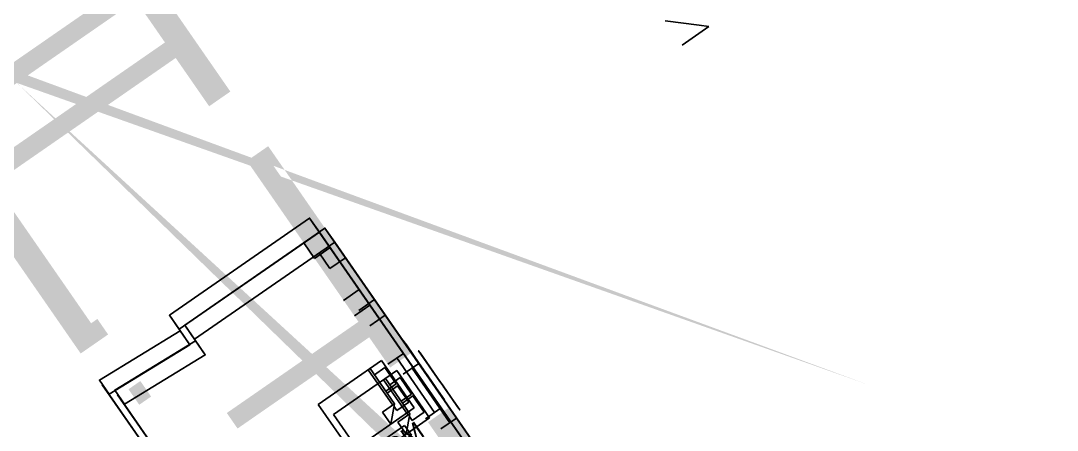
# Model space of a CAD drawing. Header units: millimetres. Extents: x 598487 to 663022, y -3024 to 50667.
# Drawn here: x 598742 to 626089, y 16040 to 26843 of the extents above; entities that cross this region are included whole.
import ezdxf

# ---------------------------------------------------------------- set-up
doc = ezdxf.new("R2010")
doc.units = ezdxf.units.MM
doc.layers.get('0').update_dxf_attribs({"color": 250})
for name, color, linetype in [('Doors', 20, 'Continuous'), ('Furniture', 80, 'Continuous'), ('Text', 7, 'Continuous'), ('walls', 51, 'Continuous'), ('windows', 10, 'Continuous')]:
    doc.layers.add(name, color=color, linetype=linetype)
doc.styles.get("Standard").update_dxf_attribs({"font": 'arial.ttf'})
pattern_1 = [(90, (-204816.1947025657, 197959.316575653), (-304.7999999999986, 304.8000000000014), [304.8, -304.8]), (90, (-204765.3947025656, 197959.316575653), (-304.7999999999986, 304.8000000000014), [304.8, -304.8]), (90, (-204714.5947025658, 197959.316575653), (-304.7999999999986, 304.8000000000014), [304.8, -304.8]), (90, (-204663.7947025658, 197959.316575653), (-304.7999999999986, 304.8000000000014), [304.8, -304.8]), (90, (-204612.9947025657, 197959.316575653), (-304.7999999999986, 304.8000000000014), [304.8, -304.8]), (90, (-204562.1947025657, 197959.316575653), (-304.7999999999986, 304.8000000000014), [304.8, -304.8]), (90, (-204511.3947025656, 197959.316575653), (-304.7999999999986, 304.8000000000014), [304.8, -304.8]), (359.9999999999997, (-204816.1947025657, 198264.116575653), (304.7999999999986, -304.8000000000014), [304.8, -304.8]), (359.9999999999997, (-204816.1947025657, 198314.916575653), (304.7999999999986, -304.8000000000014), [304.8, -304.8]), (359.9999999999997, (-204816.1947025657, 198365.716575653), (304.7999999999986, -304.8000000000014), [304.8, -304.8]), (359.9999999999997, (-204816.1947025657, 198416.516575653), (304.7999999999986, -304.8000000000014), [304.8, -304.8]), (359.9999999999997, (-204816.1947025657, 198467.316575653), (304.7999999999986, -304.8000000000014), [304.8, -304.8]), (359.9999999999997, (-204816.1947025657, 198518.116575653), (304.7999999999986, -304.8000000000014), [304.8, -304.8]), (359.9999999999997, (-204816.1947025657, 198568.916575653), (304.7999999999986, -304.8000000000014), [304.8, -304.8])]

# ---------------------------------------------------------------- blocks, each defined once
blk = doc.blocks.new('Bed - Queen')
at = {"linetype": 'Continuous'}
for p, q in [((0, -80.00003000000002), (0, 0)), ((0, 0), (59.99999, 0)), ((59.99999, 0), (59.99999, -80.00003000000002)), ((7.99999, -1.200000000000017), (28.79998, -1.200000000000017)), ((7.99999, -14.40000000000001), (7.99999, -1.200000000000017)), ((28.79998, -1.200000000000017), (28.79998, -14.40000000000001)), ((31.19999, -1.200000000000017), (51.99999000000001, -1.200000000000017)), ((31.19999, -14.40000000000001), (31.19999, -1.200000000000017)), ((51.99999000000001, -1.200000000000017), (51.99999000000001, -16.40000000000001)), ((0, -14.40000000000001), (44.8, -14.40000000000001)), ((44.8, -16.80000000000001), (0, -16.80000000000001)), ((59.99999, -29.60000000000001), (44.8, -14.40000000000001)), ((44.8, -14.40000000000001), (44.8, -29.60000000000001)), ((51.99999000000001, -16.40000000000001), (46.79936000000001, -16.40000000000001)), ((44.8, -29.60000000000001), (59.99999, -29.60000000000001)), ((59.99999, -80.00003000000002), (0, -80.00003000000002))]:
    blk.add_line(p, q, dxfattribs=at)

msp = doc.modelspace()

# ---------------------------------------------------------------- hatches: boundary and pattern name
at = {"true_color": 0xcd6928, "extrusion": (0.5672268746788846, -0.818648747506566, 0.08982149435383303)}
h = msp.add_hatch(dxfattribs=at)
h.set_pattern_fill('AR-PARQ1', color=32, scale=0.9999999999999998, angle=-3.975693351829255e-16)
h.set_pattern_definition([(90, (-614801.0437955094, 166779.4994808086), (-304.7999999999985, 304.8000000000013), [304.7999999999999, -304.7999999999999]), (90, (-614750.2437955093, 166779.4994808086), (-304.7999999999985, 304.8000000000013), [304.7999999999999, -304.7999999999999]), (90, (-614699.4437955093, 166779.4994808086), (-304.7999999999985, 304.8000000000013), [304.7999999999999, -304.7999999999999]), (90, (-614648.6437955095, 166779.4994808086), (-304.7999999999985, 304.8000000000013), [304.7999999999999, -304.7999999999999]), (90, (-614597.8437955094, 166779.4994808086), (-304.7999999999985, 304.8000000000013), [304.7999999999999, -304.7999999999999]), (90, (-614547.0437955094, 166779.4994808086), (-304.7999999999985, 304.8000000000013), [304.7999999999999, -304.7999999999999]), (90, (-614496.2437955093, 166779.4994808086), (-304.7999999999985, 304.8000000000013), [304.7999999999999, -304.7999999999999]), (359.9999999999997, (-614801.0437955094, 167084.2994808086), (304.7999999999985, -304.8000000000013), [304.8, -304.8]), (359.9999999999997, (-614801.0437955094, 167135.0994808087), (304.7999999999985, -304.8000000000013), [304.8, -304.8]), (359.9999999999997, (-614801.0437955094, 167185.8994808086), (304.7999999999985, -304.8000000000013), [304.8, -304.8]), (359.9999999999997, (-614801.0437955094, 167236.6994808086), (304.7999999999985, -304.8000000000013), [304.8, -304.8]), (359.9999999999997, (-614801.0437955094, 167287.4994808086), (304.7999999999985, -304.8000000000013), [304.8, -304.8]), (359.9999999999997, (-614801.0437955094, 167338.2994808086), (304.7999999999985, -304.8000000000013), [304.8, -304.8]), (359.9999999999997, (-614801.0437955094, 167389.0994808087), (304.7999999999985, -304.8000000000013), [304.8, -304.8])])
edge = h.paths.add_edge_path()
edge.add_line((510737.8475759529, -92137.79234715289), (506237.8475759528, -92137.79234715285))
edge.add_line((506237.8475759528, -92137.79234715285), (506237.8475759529, -87137.79234715285))
edge.add_line((510737.8475759529, -87137.79234715289), (506237.8475759529, -87137.79234715285))
edge.add_line((510737.8475759529, -92137.79234715289), (510737.8475759529, -87137.79234715289))
at = {"true_color": 0xcd6928, "extrusion": (-0.8219712537786048, -0.5695289790358595, 3.62327366096037e-12)}
h = msp.add_hatch(dxfattribs=at)
h.set_pattern_fill('AR-PARQ1', color=32, angle=-1.157079052596061e-26)
h.set_pattern_definition(pattern_1)
edge = h.paths.add_edge_path()
edge.add_line((348921.2389237462, -61043.912062981), (328006.1234389278, -62930.16343984188))
edge.add_line((328006.1234389278, -62930.16343984188), (327557.0159682466, -57950.37403869464))
edge.add_line((348472.131453065, -56064.12266183376), (327557.0159682466, -57950.37403869464))
edge.add_line((348921.2389237462, -61043.912062981), (348472.131453065, -56064.12266183376))
at = {"true_color": 0xcd6928, "extrusion": (0.5672268746788846, -0.818648747506566, 0.08982149435383303)}
h = msp.add_hatch(dxfattribs=at)
h.set_pattern_fill('AR-PARQ1', color=32, scale=0.9999999999999998, angle=-3.975693351829312e-16)
h.set_pattern_definition([(90, (-614801.0437955096, 166779.4994808086), (-304.7999999999985, 304.8000000000013), [304.7999999999999, -304.7999999999999]), (90, (-614750.2437955096, 166779.4994808086), (-304.7999999999985, 304.8000000000013), [304.7999999999999, -304.7999999999999]), (90, (-614699.4437955098, 166779.4994808086), (-304.7999999999985, 304.8000000000013), [304.7999999999999, -304.7999999999999]), (90, (-614648.6437955095, 166779.4994808086), (-304.7999999999985, 304.8000000000013), [304.7999999999999, -304.7999999999999]), (90, (-614597.8437955097, 166779.4994808086), (-304.7999999999985, 304.8000000000013), [304.7999999999999, -304.7999999999999]), (90, (-614547.0437955096, 166779.4994808086), (-304.7999999999985, 304.8000000000013), [304.7999999999999, -304.7999999999999]), (90, (-614496.2437955096, 166779.4994808086), (-304.7999999999985, 304.8000000000013), [304.7999999999999, -304.7999999999999]), (359.9999999999997, (-614801.0437955096, 167084.2994808086), (304.7999999999985, -304.8000000000013), [304.8, -304.8]), (359.9999999999997, (-614801.0437955096, 167135.0994808087), (304.7999999999985, -304.8000000000013), [304.8, -304.8]), (359.9999999999997, (-614801.0437955096, 167185.8994808086), (304.7999999999985, -304.8000000000013), [304.8, -304.8]), (359.9999999999997, (-614801.0437955096, 167236.6994808086), (304.7999999999985, -304.8000000000013), [304.8, -304.8]), (359.9999999999997, (-614801.0437955096, 167287.4994808086), (304.7999999999985, -304.8000000000013), [304.8, -304.8]), (359.9999999999997, (-614801.0437955096, 167338.2994808086), (304.7999999999985, -304.8000000000013), [304.8, -304.8]), (359.9999999999997, (-614801.0437955096, 167389.0994808087), (304.7999999999985, -304.8000000000013), [304.8, -304.8])])
edge = h.paths.add_edge_path()
edge.add_line((510918.5468225398, -97137.79234715279), (506418.5468225399, -97137.79234715275))
edge.add_line((506418.5468225399, -97137.79234715275), (506418.5468225399, -92137.79234715275))
edge.add_line((510918.5468225399, -92137.79234715278), (506418.5468225399, -92137.79234715275))
edge.add_line((510918.5468225398, -97137.79234715279), (510918.5468225399, -92137.79234715278))
at = {"true_color": 0xcd6928, "extrusion": (-0.8219712537786048, -0.5695289790358595, 3.62327366096037e-12)}
h = msp.add_hatch(dxfattribs=at)
h.set_pattern_fill('AR-PARQ1', color=32, angle=-1.157079052596061e-26)
h.set_pattern_definition(pattern_1)
edge = h.paths.add_edge_path()
edge.add_line((349370.3463944272, -66023.70146412747), (328455.2309096088, -67909.95284098836))
edge.add_line((328455.2309096088, -67909.95284098836), (328006.1234389276, -62930.16343984112))
edge.add_line((348921.2389237461, -61043.91206298023), (328006.1234389276, -62930.16343984112))
edge.add_line((349370.3463944272, -66023.70146412747), (348921.2389237461, -61043.91206298023))
at = {"true_color": 0xcd6928, "extrusion": (-0.5672268746900629, 0.8186487475226959, -0.08982149413623254)}
h = msp.add_hatch(dxfattribs=at)
h.set_pattern_fill('AR-PARQ1', color=32, scale=0.999999999999998, angle=7.062250076880255e-31)
h.set_pattern_definition([(90, (-489093.1661099006, 166779.4995563446), (-304.799999999998, 304.8000000000009), [304.7999999999994, -304.7999999999994]), (90, (-489042.3661099005, 166779.4995563446), (-304.799999999998, 304.8000000000009), [304.7999999999994, -304.7999999999994]), (90, (-488991.5661099006, 166779.4995563446), (-304.799999999998, 304.8000000000009), [304.7999999999994, -304.7999999999994]), (90, (-488940.7661099005, 166779.4995563446), (-304.799999999998, 304.8000000000009), [304.7999999999994, -304.7999999999994]), (90, (-488889.9661099006, 166779.4995563446), (-304.799999999998, 304.8000000000009), [304.7999999999994, -304.7999999999994]), (90, (-488839.1661099006, 166779.4995563446), (-304.799999999998, 304.8000000000009), [304.7999999999994, -304.7999999999994]), (90, (-488788.3661099005, 166779.4995563446), (-304.799999999998, 304.8000000000009), [304.7999999999994, -304.7999999999994]), (359.9999999999997, (-489093.1661099006, 167084.2995563445), (304.799999999998, -304.8000000000009), [304.7999999999994, -304.7999999999994]), (359.9999999999997, (-489093.1661099006, 167135.0995563446), (304.799999999998, -304.8000000000009), [304.7999999999994, -304.7999999999994]), (359.9999999999997, (-489093.1661099006, 167185.8995563445), (304.799999999998, -304.8000000000009), [304.7999999999994, -304.7999999999994]), (359.9999999999997, (-489093.1661099006, 167236.6995563446), (304.799999999998, -304.8000000000009), [304.7999999999994, -304.7999999999994]), (359.9999999999997, (-489093.1661099006, 167287.4995563446), (304.799999999998, -304.8000000000009), [304.7999999999994, -304.7999999999994]), (359.9999999999997, (-489093.1661099006, 167338.2995563445), (304.799999999998, -304.8000000000009), [304.7999999999994, -304.7999999999994]), (359.9999999999997, (-489093.1661099006, 167389.0995563446), (304.799999999998, -304.8000000000009), [304.7999999999994, -304.7999999999994])])
edge = h.paths.add_edge_path()
edge.add_line((-504237.8475759522, -92137.79227701356), (-503737.8475759521, -92137.79227701355))
edge.add_line((-503737.8475759521, -92137.79227701355), (-503737.8475759522, -87137.79227701355))
edge.add_line((-504237.8475759522, -87137.79227701356), (-503737.8475759522, -87137.79227701355))
edge.add_line((-504237.8475759522, -92137.79227701356), (-504237.8475759522, -87137.79227701356))
edge = h.paths.add_edge_path()
edge.add_line((-510737.8475759521, -92137.79227701362), (-504237.8475759522, -92137.79227701356))
edge.add_line((-504237.8475759522, -92137.79227701356), (-504237.8475759522, -87137.79227701356))
edge.add_line((-510737.8475759522, -87137.79227701362), (-504237.8475759522, -87137.79227701356))
edge.add_line((-510737.8475759521, -92137.79227701362), (-510737.8475759522, -87137.79227701362))
at = {"true_color": 0xcd6928, "extrusion": (-0.5672268746900629, 0.8186487475226959, -0.08982149413623258)}
h = msp.add_hatch(dxfattribs=at)
h.set_pattern_fill('AR-PARQ1', color=32, scale=0.9999999999999989, angle=-1.192708005548819e-15)
h.set_pattern_definition([(90, (-489093.1661099006, 166779.4995563445), (-304.7999999999982, 304.8000000000011), [304.7999999999997, -304.7999999999997]), (90, (-489042.3661099005, 166779.4995563445), (-304.7999999999982, 304.8000000000011), [304.7999999999997, -304.7999999999997]), (90, (-488991.5661099006, 166779.4995563445), (-304.7999999999982, 304.8000000000011), [304.7999999999997, -304.7999999999997]), (90, (-488940.7661099005, 166779.4995563445), (-304.7999999999982, 304.8000000000011), [304.7999999999997, -304.7999999999997]), (90, (-488889.9661099006, 166779.4995563445), (-304.7999999999982, 304.8000000000011), [304.7999999999997, -304.7999999999997]), (90, (-488839.1661099006, 166779.4995563445), (-304.7999999999982, 304.8000000000011), [304.7999999999997, -304.7999999999997]), (90, (-488788.3661099005, 166779.4995563445), (-304.7999999999982, 304.8000000000011), [304.7999999999997, -304.7999999999997]), (359.9999999999997, (-489093.1661099006, 167084.2995563445), (304.7999999999982, -304.8000000000011), [304.7999999999997, -304.7999999999997]), (359.9999999999997, (-489093.1661099006, 167135.0995563446), (304.7999999999982, -304.8000000000011), [304.7999999999997, -304.7999999999997]), (359.9999999999997, (-489093.1661099006, 167185.8995563445), (304.7999999999982, -304.8000000000011), [304.7999999999997, -304.7999999999997]), (359.9999999999997, (-489093.1661099006, 167236.6995563445), (304.7999999999982, -304.8000000000011), [304.7999999999997, -304.7999999999997]), (359.9999999999997, (-489093.1661099006, 167287.4995563445), (304.7999999999982, -304.8000000000011), [304.7999999999997, -304.7999999999997]), (359.9999999999997, (-489093.1661099006, 167338.2995563445), (304.7999999999982, -304.8000000000011), [304.7999999999997, -304.7999999999997]), (359.9999999999997, (-489093.1661099006, 167389.0995563446), (304.7999999999982, -304.8000000000011), [304.7999999999997, -304.7999999999997])])
edge = h.paths.add_edge_path()
edge.add_line((-504418.5468225392, -97137.79227701346), (-503918.5468225392, -97137.79227701345))
edge.add_line((-503918.5468225392, -97137.79227701345), (-503918.5468225393, -92137.79227701345))
edge.add_line((-504418.5468225392, -92137.79227701346), (-503918.5468225393, -92137.79227701345))
edge.add_line((-504418.5468225392, -97137.79227701346), (-504418.5468225392, -92137.79227701346))
edge = h.paths.add_edge_path()
edge.add_line((-510918.5468225391, -97137.79227701352), (-504418.5468225392, -97137.79227701346))
edge.add_line((-504418.5468225392, -97137.79227701346), (-504418.5468225392, -92137.79227701346))
edge.add_line((-510918.5468225391, -92137.79227701352), (-504418.5468225392, -92137.79227701346))
edge.add_line((-510918.5468225391, -97137.79227701352), (-510918.5468225391, -92137.79227701352))
at = {"extrusion": (-0.8219712536268015, -0.5695289792549494, 1.337025301697178e-10)}
h = msp.add_hatch(dxfattribs=at)
h.set_pattern_fill('AR-BRELM', color=256)
h.set_pattern_definition([(5.153337872340571, (328006.1235738627, -62930.16337400713), (-12.16937532629391, 134.9363574436771), [193.6749999999998, -9.524999999999984]), (5.153337872340571, (328000.9902754666, -62873.24438115257), (-12.16937532629391, 134.9363574436771), [193.6749999999998, -9.524999999999984]), (5.153337872340571, (328050.633564479, -62858.13246256922), (-12.16937532629391, 134.9363574436771), [92.07499999999987, -9.524999999999984]), (5.153337872340571, (328045.5002481186, -62801.21327052309), (-12.16937532629391, 134.9363574436771), [92.07499999999987, -9.524999999999984]), (95.15333787234044, (328006.1235738627, -62930.16337400713), (-202.37864126063, -18.25172763059048), [57.14999999999999, -78.33399999999997]), (95.15333787234044, (327996.6370750536, -62931.01892373982), (-202.37864126063, -18.25172763059048), [57.14999999999999, -78.33399999999997]), (95.15333787234044, (328050.633564479, -62858.13246256922), (-101.189320630315, -9.125863815295242), [57.14999999999999, -78.33399999999997]), (95.15333787234044, (328041.1470656699, -62858.9880123019), (-101.189320630315, -9.125863815295242), [57.14999999999999, -78.33399999999997])])
edge = h.paths.add_edge_path()
edge.add_line((328504.1025139776, -62885.25262693901), (328006.1235738628, -62930.16337400712))
edge.add_line((328006.1235738628, -62930.16337400712), (327557.0161031816, -57950.37397285988))
edge.add_line((328054.9950432964, -57905.46322579177), (327557.0161031816, -57950.37397285988))
edge.add_line((328504.1025139776, -62885.25262693901), (328054.9950432964, -57905.46322579177))
edge = h.paths.add_edge_path(flags=16)
edge.add_line((328006.1235750608, -62930.1633734055), (328006.1235738628, -62930.16337400712))
edge.add_line((328006.1235738628, -62930.16337400712), (327557.0161031816, -57950.37397285988))
edge.add_line((327557.0161043796, -57950.37397225826), (327557.0161031816, -57950.37397285988))
edge.add_line((328006.1235750608, -62930.1633734055), (327557.0161043796, -57950.37397225826))
at = {"extrusion": (-0.5672268746900629, 0.8186487475226959, -0.08982149413623254)}
h = msp.add_hatch(dxfattribs=at)
h.set_pattern_fill('AR-BRELM', color=256, scale=0.999999999999998, angle=7.062250076880255e-31)
h.set_pattern_definition([(5.312664768020031e-13, (-506237.8475759518, -92137.79227701358), (-1.253434635184968e-12, 135.4839999999998), [193.6749999999995, -9.524999999999984]), (5.312664768020031e-13, (-506237.8475759518, -92080.64227701357), (-1.253434635184968e-12, 135.4839999999998), [193.6749999999995, -9.524999999999984]), (5.312664768020031e-13, (-506187.0475759518, -92070.05047701357), (-1.253434635184968e-12, 135.4839999999998), [92.07499999999987, -9.524999999999984]), (5.312664768020031e-13, (-506187.0475759518, -92012.90027701357), (-1.253434635184968e-12, 135.4839999999998), [92.07499999999987, -9.524999999999984]), (90, (-506237.8475759518, -92137.79227701358), (-203.1999999999995, -1.871698951175793e-12), [57.14999999999989, -78.33399999999988]), (90, (-506247.3725759519, -92137.79227701358), (-203.1999999999995, -1.871698951175793e-12), [57.14999999999989, -78.33399999999988]), (90, (-506187.0475759518, -92070.05047701357), (-101.5999999999997, -9.358494755878964e-13), [57.14999999999989, -78.33399999999988]), (90, (-506196.5725759518, -92070.05047701357), (-101.5999999999997, -9.358494755878964e-13), [57.14999999999989, -78.33399999999988])])
edge = h.paths.add_edge_path()
edge.add_line((-504237.8475759522, -92137.79227701356), (-503737.8475759521, -92137.79227701355))
edge.add_line((-503737.8475759521, -92137.79227701355), (-503737.8475759522, -87137.79227701355))
edge.add_line((-504237.8475759522, -87137.79227701356), (-503737.8475759522, -87137.79227701355))
edge.add_line((-504237.8475759522, -92137.79227701356), (-504237.8475759522, -87137.79227701356))
h.paths.add_polyline_path([(-506237.8475759524, -87137.79227701364), (-503746.3042268155, -87137.79227708759), (-503746.3042269542, -92137.792277033), (-506237.8475760908, -92137.79227695904)])
at = {"extrusion": (-0.8219712536268015, -0.5695289792549494, 1.337025301697178e-10)}
h = msp.add_hatch(dxfattribs=at)
h.set_pattern_fill('AR-BRELM', color=256)
h.set_pattern_definition([(5.153337872340567, (328455.2310445919, -67909.95277513009), (-12.16937532629391, 134.9363574436771), [193.6749999999999, -9.524999999999991]), (5.153337872340567, (328450.0977461958, -67853.03378227554), (-12.16937532629391, 134.9363574436771), [193.6749999999999, -9.524999999999991]), (5.153337872340567, (328499.7410352082, -67837.92186369219), (-12.16937532629391, 134.9363574436771), [92.07499999999993, -9.524999999999991]), (5.153337872340567, (328494.6077188478, -67781.00267164606), (-12.16937532629391, 134.9363574436771), [92.07499999999993, -9.524999999999991]), (95.1533378723405, (328455.2310445919, -67909.95277513009), (-202.37864126063, -18.25172763059048), [57.14999999999998, -78.33399999999997]), (95.1533378723405, (328445.7445457829, -67910.80832486278), (-202.37864126063, -18.25172763059048), [57.14999999999998, -78.33399999999997]), (95.1533378723405, (328499.7410352082, -67837.92186369219), (-101.189320630315, -9.125863815295242), [57.14999999999998, -78.33399999999997]), (95.1533378723405, (328490.2545363992, -67838.77741342486), (-101.189320630315, -9.125863815295242), [57.14999999999998, -78.33399999999997])])
edge = h.paths.add_edge_path()
edge.add_line((328953.2099847068, -67865.04202806197), (328455.231044592, -67909.95277513009))
edge.add_line((328455.231044592, -67909.95277513009), (328006.1235739109, -62930.16337398285))
edge.add_line((328504.1025140257, -62885.25262691473), (328006.1235739109, -62930.16337398285))
edge.add_line((328953.2099847068, -67865.04202806197), (328504.1025140257, -62885.25262691473))
edge = h.paths.add_edge_path(flags=16)
edge.add_line((328455.23104579, -67909.95277452847), (328455.231044592, -67909.95277513009))
edge.add_line((328455.231044592, -67909.95277513009), (328006.1235739109, -62930.16337398285))
edge.add_line((328006.1235751088, -62930.16337338123), (328006.1235739109, -62930.16337398285))
edge.add_line((328455.23104579, -67909.95277452847), (328006.1235751088, -62930.16337338123))
at = {"extrusion": (-0.5672268746900629, 0.8186487475226959, -0.08982149413623258)}
h = msp.add_hatch(dxfattribs=at)
h.set_pattern_fill('AR-BRELM', color=256, scale=0.9999999999999989, angle=-1.192708005548819e-15)
h.set_pattern_definition([(5.300737687964542e-13, (-506418.5468225388, -97137.79227701342), (-1.255314853388323e-12, 135.4839999999999), [193.6749999999997, -9.524999999999991]), (5.300737687964542e-13, (-506418.5468225388, -97080.64227701342), (-1.255314853388323e-12, 135.4839999999999), [193.6749999999997, -9.524999999999991]), (5.300737687964542e-13, (-506367.7468225388, -97070.05047701343), (-1.255314853388323e-12, 135.4839999999999), [92.07499999999993, -9.524999999999991]), (5.300737687964542e-13, (-506367.7468225388, -97012.90027701342), (-1.255314853388323e-12, 135.4839999999999), [92.07499999999993, -9.524999999999991]), (90, (-506418.5468225388, -97137.79227701342), (-203.1999999999997, -1.867469001451972e-12), [57.14999999999995, -78.33399999999993]), (90, (-506428.0718225389, -97137.79227701342), (-203.1999999999997, -1.867469001451972e-12), [57.14999999999995, -78.33399999999993]), (90, (-506367.7468225388, -97070.05047701343), (-101.5999999999999, -9.337345007259862e-13), [57.14999999999995, -78.33399999999993]), (90, (-506377.2718225388, -97070.05047701343), (-101.5999999999999, -9.337345007259862e-13), [57.14999999999995, -78.33399999999993])])
edge = h.paths.add_edge_path()
edge.add_line((-504418.5468225392, -97137.79227701346), (-503918.5468225392, -97137.79227701345))
edge.add_line((-503918.5468225392, -97137.79227701345), (-503918.5468225393, -92137.79227701345))
edge.add_line((-504418.5468225392, -92137.79227701346), (-503918.5468225393, -92137.79227701345))
edge.add_line((-504418.5468225392, -97137.79227701346), (-504418.5468225392, -92137.79227701346))
h.paths.add_polyline_path([(-506418.5468225394, -92137.79227701352), (-503927.0034734025, -92137.79227708747), (-503927.0034735409, -97137.79227703287), (-506418.546822678, -97137.79227695888)])
at = {"true_color": 0xcd6928, "extrusion": (-0.8219712537784187, -0.5695289790361281, -1.549811409324372e-16)}
h = msp.add_hatch(dxfattribs=at)
h.set_pattern_fill('AR-BRELM', color=32, angle=7.062250076880254e-31)
h.set_pattern_definition([(5.153337866345233, (328475.0904935671, -62887.8691616283), (-12.16937531217441, 134.9363574449505), [193.675, -9.525]), (5.153337866345233, (328469.957195177, -62830.9501687732), (-12.16937531217441, 134.9363574449505), [193.675, -9.525]), (5.153337866345233, (328519.600484191, -62815.83825019504), (-12.16937531217441, 134.9363574449505), [92.075, -9.525]), (5.153337866345233, (328514.4671678365, -62758.91905814838), (-12.16937531217441, 134.9363574449505), [92.075, -9.525]), (95.15333786634517, (328475.0904935671, -62887.8691616283), (-202.3786412625397, -18.25172760941394), [57.14999999999998, -78.33399999999997]), (95.15333786634517, (328465.6039947579, -62888.72471135998), (-202.3786412625397, -18.25172760941394), [57.14999999999998, -78.33399999999997]), (95.15333786634517, (328519.600484191, -62815.83825019504), (-101.1893206312699, -9.125863804706972), [57.14999999999998, -78.33399999999997]), (95.15333786634517, (328510.1139853818, -62816.69379992673), (-101.1893206312699, -9.125863804706972), [57.14999999999998, -78.33399999999997])])
edge = h.paths.add_edge_path()
edge.add_line((331491.9760198977, -62615.78821221563), (328504.1023792092, -62885.25269462432))
edge.add_line((328504.1023792092, -62885.25269462432), (328054.9949085281, -57905.46329347709))
edge.add_line((331042.8685492165, -57635.99881106839), (328054.9949085281, -57905.46329347709))
edge.add_line((331491.9760198977, -62615.78821221563), (331042.8685492165, -57635.99881106839))
h = msp.add_hatch(dxfattribs=at)
h.set_pattern_fill('AR-BRELM', color=32, angle=7.062250076880254e-31)
h.set_pattern_definition([(5.153337866345233, (328924.1979642481, -67867.6585627754), (-12.16937531217441, 134.9363574449505), [193.675, -9.525]), (5.153337866345233, (328919.0646658579, -67810.73956992032), (-12.16937531217441, 134.9363574449505), [193.675, -9.525]), (5.153337866345233, (328968.7079548719, -67795.62765134215), (-12.16937531217441, 134.9363574449505), [92.075, -9.525]), (5.153337866345233, (328963.5746385175, -67738.70845929548), (-12.16937531217441, 134.9363574449505), [92.075, -9.525]), (95.15333786634517, (328924.1979642481, -67867.6585627754), (-202.3786412625397, -18.25172760941394), [57.14999999999998, -78.33399999999997]), (95.15333786634517, (328914.7114654389, -67868.5141125071), (-202.3786412625397, -18.25172760941394), [57.14999999999998, -78.33399999999997]), (95.15333786634517, (328968.7079548719, -67795.62765134215), (-101.1893206312699, -9.125863804706972), [57.14999999999998, -78.33399999999997]), (95.15333786634517, (328959.2214560627, -67796.48320107385), (-101.1893206312699, -9.125863804706972), [57.14999999999998, -78.33399999999997])])
edge = h.paths.add_edge_path()
edge.add_line((331941.0834905787, -67595.57761336274), (328953.2098498904, -67865.04209577144))
edge.add_line((328953.2098498904, -67865.04209577144), (328504.1023792093, -62885.25269462421))
edge.add_line((331491.9760198976, -62615.78821221551), (328504.1023792093, -62885.25269462421))
edge.add_line((331941.0834905787, -67595.57761336274), (331491.9760198976, -62615.78821221551))
at = {"layer": 'walls', "true_color": 0xffffff, "extrusion": (-0.05115594385090051, 0.0738306861514153, 0.9959578802294478)}
h = msp.add_hatch(dxfattribs=at)
h.set_pattern_fill('AR-B88', scale=0.9999999999999991, angle=-89.99999999999422)
h.set_pattern_definition([(270, (-507046.1763806495, 344638.7556014656), (203.1999999999998, 2.055642559227096e-11), []), (5.792733910664914e-12, (-507046.1763806495, 344638.7556014656), (203.1999999999895, 101.6000000000207), [203.1999999999998, -203.1999999999998])])
h.paths.add_polyline_path([(-498737.8475759868, 331268.3408965081), (-498737.8475759879, 342027.8020960579), (-499924.2048360282, 342027.8020960577), (-499924.2048360281, 341527.8020960577), (-499237.8475759879, 341527.8020960578), (-499237.8475759877, 340527.8020960578), (-502220.4638418063, 340527.8020960575), (-502220.4638418063, 340027.8020960575), (-499237.8475759876, 340027.8020960578), (-499237.8475759873, 336527.8020960578), (-502220.4638418059, 336527.8020960575), (-502220.4638418059, 336027.8020960575), (-499237.8475759873, 336027.8020960578), (-499237.8475759861, 325027.8020960578), (-502220.4638418047, 325027.8020960575), (-502220.4638418047, 324527.8020960575), (-499237.8475759861, 324527.8020960578), (-498737.8475759861, 324527.8020960578), (-498737.8475759866, 329508.4905551379), (-498978.0513827586, 329508.4905551379), (-498978.0513827588, 331268.3408965081)])
h.paths.add_polyline_path([(-503737.8475759868, 331880.1463113506), (-503737.8475759873, 336027.8020960573), (-503309.873482178, 336027.8020960574), (-503309.873482178, 336527.8020960574), (-503737.8475759873, 336527.8020960573), (-503737.8475759876, 340027.8020960573), (-503309.8734821785, 340027.8020960574), (-503309.8734821785, 340527.8020960574), (-503737.8475759877, 340527.8020960573), (-503737.8475759879, 341527.8020960573), (-501684.0551773983, 341527.8020960576), (-501684.0551773983, 342027.8020960576), (-506237.8475759879, 342027.8020960571), (-506237.8475759879, 341527.8020960571), (-504237.8475759879, 341527.8020960573), (-504237.8475759869, 332380.1463113506), (-504437.8475759869, 332380.1463113505), (-504437.8475759868, 331880.1463113505), (-504237.8475759868, 331880.1463113506)])
h.paths.add_polyline_path([(-506237.8475759879, 341527.8020960571), (-506237.8475759879, 342027.8020960571), (-506737.8475759879, 342027.802096057), (-506737.8475759879, 341740.9077543478), (-506737.8475759879, 341527.802096057)])
h.paths.add_polyline_path([(-508738.2893380249, 341527.8020960568), (-508738.2893380249, 342027.8020960568), (-510237.8475759879, 342027.8020960567), (-510237.8475759877, 341527.8020960567)])
h.paths.add_polyline_path([(-510237.8475759877, 341527.8020960567), (-510237.8475759879, 342027.8020960567), (-510737.8475759879, 342027.8020960566), (-510737.8475759877, 341527.8020960566)])
h.paths.add_polyline_path([(-510237.8475759872, 335114.7729543942), (-510237.8475759877, 341527.8020960567), (-510737.8475759877, 341527.8020960566), (-510737.8475759872, 335114.7729543941), (-510604.9478398092, 335114.7729543941)])
h.paths.add_polyline_path([(-506737.8475759873, 336027.802096057), (-506737.8475759869, 333408.6800775561), (-506237.8475759869, 333408.6800775561), (-506012.8834692119, 333408.6800775562), (-506012.8834692123, 336527.8020960571), (-506237.3968048759, 336527.8020960571), (-510237.8475759873, 336527.8020960567), (-510237.8475759873, 336027.8020960567)])
h.paths.add_polyline_path([(-506737.8475759868, 331880.1463113503), (-506237.8475759868, 331880.1463113503), (-506012.8834692118, 331880.1463113504), (-506012.8834692118, 332380.1463113504), (-506237.8475759869, 332380.1463113503), (-506737.8475759869, 332380.1463113503), (-510237.8475759869, 332380.1463113499), (-510237.8475759868, 331880.1463113499)])
h.paths.add_polyline_path([(-510237.8475759864, 326695.8552635554), (-510237.8475759869, 333354.922613024), (-510604.9478398089, 333354.922613024), (-510737.8475759869, 333354.9226130239), (-510737.8475759864, 326695.8552635554)])
h.paths.add_polyline_path([(-510237.8475759858, 321527.8020960566), (-510237.8475759861, 324936.0049221852), (-510737.8475759861, 324936.0049221852), (-510737.8475759858, 321527.8020960566)])
h.paths.add_polyline_path([(-506237.8475759859, 322880.1463113503), (-506237.847575986, 323380.1463113503), (-510237.847575986, 323380.1463113499), (-510237.8475759859, 322880.1463113499)])
h.paths.add_polyline_path([(-504237.8475759859, 322880.1463113505), (-503737.8475759859, 322880.1463113506), (-503737.8475759861, 324527.8020960573), (-503309.8734821769, 324527.8020960573), (-503309.8734821769, 325027.8020960573), (-503737.8475759861, 325027.8020960573), (-503737.8475759865, 328380.1463113506), (-504437.8475759865, 328380.1463113505), (-504437.8475759865, 327880.1463113505), (-504237.8475759865, 327880.1463113505), (-504237.847575986, 323380.1463113505), (-506237.847575986, 323380.1463113503), (-506237.8475759859, 322880.1463113503)])
h.paths.add_polyline_path([(-506237.8475759858, 321027.802096057), (-506237.8475759858, 321527.802096057), (-506737.8475759858, 321527.802096057), (-506737.8475759858, 321027.802096057)])
h.paths.add_polyline_path([(-506737.8475759858, 321027.802096057), (-506737.8475759858, 321527.802096057), (-510237.8475759858, 321527.8020960566), (-510237.8475759858, 321027.8020960566)])
h.paths.add_polyline_path([(-510237.8475759858, 321027.8020960566), (-510237.8475759858, 321527.8020960566), (-510737.8475759858, 321527.8020960566), (-510737.8475759858, 321027.8020960566)])
h.paths.add_polyline_path([(-504237.8475759866, 329880.1463113506), (-504237.8475759867, 330380.1463113506), (-504437.8475759867, 330380.1463113505), (-504437.8475759866, 329880.1463113505)])
h = msp.add_hatch(dxfattribs=at)
h.set_pattern_fill('AR-B88', scale=0.9999999999999991, angle=-89.99999999999422)
h.set_pattern_definition([(270, (-507226.8756272366, 344638.7556014655), (203.1999999999998, 2.055642559227095e-11), []), (5.792733910664907e-12, (-507226.8756272366, 344638.7556014655), (203.1999999999895, 101.6000000000206), [203.1999999999998, -203.1999999999998])])
h.paths.add_polyline_path([(-499418.5468225732, 325027.8020960579), (-502401.1630883919, 325027.8020960576), (-502401.1630883919, 324527.8020960575), (-499418.5468225732, 324527.8020960577), (-498918.5468225731, 324527.8020960577), (-498918.5468225738, 329508.4905551378), (-499158.7506293458, 329508.490555138), (-499158.7506293461, 331268.3408965084), (-498918.546822574, 331268.3408965084), (-498918.546822575, 342027.8020960581), (-500104.9040826153, 342027.802096058), (-500104.9040826153, 341527.8020960579), (-499418.546822575, 341527.8020960581), (-499418.5468225749, 340527.802096058), (-502401.1630883934, 340527.8020960579), (-502401.1630883934, 340027.8020960577), (-499418.5468225749, 340027.8020960578), (-499418.5468225746, 336527.802096058), (-502401.163088393, 336527.8020960578), (-502401.1630883933, 336027.8020960577), (-499418.5468225745, 336027.802096058)])
h.paths.add_polyline_path([(-503918.5468225744, 336027.8020960576), (-503490.5727287651, 336027.8020960576), (-503490.5727287653, 336527.8020960576), (-503918.5468225746, 336527.8020960577), (-503918.5468225747, 340027.8020960576), (-503490.5727287655, 340027.8020960572), (-503490.5727287657, 340527.8020960576), (-503918.5468225747, 340527.8020960572), (-503918.5468225752, 341527.8020960575), (-501864.7544239856, 341527.8020960579), (-501864.7544239854, 342027.8020960577), (-506418.5468225751, 342027.8020960574), (-506418.5468225748, 341527.8020960573), (-504418.546822575, 341527.8020960577), (-504418.5468225742, 332380.1463113508), (-504618.546822574, 332380.1463113508), (-504618.546822574, 331880.1463113505), (-504418.546822574, 331880.1463113509), (-503918.546822574, 331880.1463113507)])
h.paths.add_polyline_path([(-506418.5468225748, 341527.8020960573), (-506418.5468225751, 342027.8020960574), (-506918.546822575, 342027.8020960573), (-506918.546822575, 341740.9077543483), (-506918.5468225752, 341527.8020960574)], flags=0)
h.paths.add_polyline_path([(-508918.9885846123, 341527.802096057), (-508918.9885846123, 342027.8020960571), (-510418.546822575, 342027.802096057), (-510418.546822575, 341527.802096057)], flags=0)
h.paths.add_polyline_path([(-510418.546822575, 341527.802096057), (-510418.546822575, 342027.802096057), (-506418.5468227523, 321527.8020960236), (-510918.546822575, 341527.8020960569)])
h.paths.add_polyline_path([(-510418.5468225742, 335114.7729543942), (-510418.546822575, 341527.802096057), (-510918.546822575, 341527.8020960569), (-510918.5468225742, 335114.7729543944), (-510785.6470863962, 335114.7729543941)], flags=17)
h.paths.add_polyline_path([(-510418.5468225745, 336027.802096057), (-506918.5468225743, 336027.8020960573), (-506918.5468225742, 333408.6800775564), (-506418.5468225742, 333408.6800775566), (-506193.582715799, 333408.6800775563), (-506193.5827157995, 336527.8020960574), (-506418.0960514632, 336527.8020960574), (-510418.5468225746, 336527.8020960569)])
h.paths.add_polyline_path([(-506193.5827157989, 332380.1463113507), (-506418.5468225742, 332380.1463113507), (-506918.546822574, 332380.1463113505), (-510418.5468225741, 332380.1463113503), (-510418.5468225741, 331880.1463113503), (-506918.546822574, 331880.1463113507), (-506418.5468225742, 331880.1463113506), (-506193.582715799, 331880.1463113506)])
h.paths.add_polyline_path([(-510418.5468225735, 326695.8552635557), (-510418.5468225742, 333354.9226130244), (-510785.6470863962, 333354.9226130242), (-510918.5468225742, 333354.9226130242), (-510918.5468225735, 326695.8552635555)], flags=17)
h.paths.add_polyline_path([(-510418.5468225731, 321527.8020960569), (-510418.5468225734, 324936.0049221854), (-510918.5468225733, 324936.0049221856), (-510918.5468225731, 321527.802096057)], flags=17)
h.paths.add_polyline_path([(-506418.5468225732, 322880.1463113506), (-506418.5468225729, 323380.1463113505), (-510418.5468225731, 323380.1463113503), (-510418.5468225732, 322880.1463113502)], flags=17)
h.paths.add_polyline_path([(-504618.5468225736, 327880.1463113507), (-504418.5468225737, 327880.1463113509), (-504418.5468225732, 323380.1463113509), (-506418.5468225729, 323380.1463113505), (-506418.5468225732, 322880.1463113506), (-504418.5468225733, 322880.1463113509), (-503918.5468225729, 322880.1463113509), (-503918.5468225732, 324527.8020960573), (-503490.5727287639, 324527.8020960575), (-503490.5727287641, 325027.8020960576), (-503918.5468225733, 325027.8020960573), (-503918.5468225736, 328380.1463113509), (-504618.5468225736, 328380.1463113507), (-504618.5468225736, 327880.1463113506)])
h.paths.add_polyline_path([(-506918.5468225729, 321027.8020960572), (-506418.5468225728, 321027.8020960573), (-520358.4615367451, 340957.1196874723), (-506418.5468225729, 321527.8020960572), (-506918.5468225731, 321527.8020960572)])
h.paths.add_polyline_path([(-506918.5468225731, 321527.8020960572), (-510418.5468225731, 321527.8020960569), (-510418.5468225729, 321027.8020960568), (-506918.5468225729, 321027.8020960572)], flags=0)
h.paths.add_polyline_path([(-510918.5468225729, 321027.8020960569), (-510418.5468225729, 321027.8020960568), (-510418.5468225731, 321527.8020960569), (-510918.5468225731, 321527.802096057)], flags=0)
h.paths.add_polyline_path([(-504418.5468225738, 329880.1463113507), (-504418.5468225739, 330380.1463113507), (-504618.546822574, 330380.1463113508), (-504618.546822574, 329880.1463113507)])

# ---------------------------------------------------------------- linework, layer by layer
at = {"extrusion": (0.8219712537784202, 0.569528979036126, -9.096629968607678e-15)}
for p, q in [((609471.2671790262, 17484.55570893358, -60983.61758353121), (609368.8494068449, 17632.36989874284, -58989.6403523257)), ((609473.6856559876, 17485.18415306109, -60983.53994871146), (609371.2678838065, 17632.99834287035, -58989.56271750596)), ((609394.3727202215, 17595.53344147893, -59486.55514215208), (609471.2671790262, 17484.55570893358, -60983.61758353121)), ((609396.7911971831, 17596.16188560643, -59486.47750733233), (609473.6856559876, 17485.18415306109, -60983.53994871146)), ((609875.5764845547, 17218.31573559788, -65963.40698467832), (609773.1587123733, 17366.12992540714, -63969.42975347282)), ((609877.9949615161, 17218.94417972533, -65963.32934985858), (609775.5771893349, 17366.75836953459, -63969.35211865308)), ((609798.6820257499, 17329.29346814323, -64466.3445432992), (609875.5764845547, 17218.31573559788, -65963.40698467832)), ((609801.1005027115, 17329.92191227067, -64466.26690847945), (609877.9949615161, 17218.94417972533, -65963.32934985858))]:
    msp.add_line(p, q, dxfattribs=at)
at = {"extrusion": (0.5672268746788847, -0.8186487475065661, 0.08982149435383303)}
for points, elevation in [([(510737.8475759526, -92137.7923471529), (506237.8475759526, -92137.79234715286), (506237.8475759525, -87137.79234715286), (510737.8475759525, -87137.79234715289)], 321027.802075977), ([(510918.5468225396, -97137.79234715278), (506418.5468225396, -97137.79234715273), (506418.5468225396, -92137.79234715275), (510918.5468225395, -92137.79234715278)], 321027.8020748845)]:
    msp.add_lwpolyline(points, close=True, dxfattribs=dict(at, elevation=elevation))
at = {"extrusion": (-0.8219712537786048, -0.5695289790358595, 3.62327366096037e-12)}
for points, elevation in [([(348472.1314530649, -56064.12266183376), (327557.0159675707, -57950.37404336234), (328006.1234389276, -62930.16343984189), (348921.238924422, -61043.9120583133)], -510737.8475762688), ([(348921.238923746, -61043.91206298022), (328006.1234382517, -62930.1634445088), (328455.2309096089, -67909.95284098836), (349370.346395103, -66023.70145945977)], -510918.546822874)]:
    msp.add_lwpolyline(points, close=True, dxfattribs=dict(at, elevation=elevation))
at = {"extrusion": (-0.8219712536268015, -0.5695289792549494, 1.337025301697178e-10)}
for points, elevation in [([(327557.0161031816, -57950.37397285989), (328054.9950429166, -57905.46322577118), (328504.1025141418, -62885.25262686935), (328006.1235744068, -62930.16337395806)], -506237.8474964992), ([(328006.1235739108, -62930.16337398284), (328504.1025136458, -62885.25262689413), (328953.2099848709, -67865.04202799231), (328455.231045136, -67909.95277508102)], -506418.5467436326)]:
    msp.add_lwpolyline(points, close=True, dxfattribs=dict(at, elevation=elevation))
at = {"extrusion": (0.5184603173486929, -0.8503871409473845, 0.08966944767325145)}
for points, elevation in [([(524531.0169462741, -84387.68003387324), (522035.2831856912, -84400.77085109394), (522061.5092145802, -89400.70207010713), (524557.2429751629, -89387.61125288642)], 291540.4129821585), ([(524737.6338590923, -89386.66505262314), (522241.9000985092, -89399.75586984384), (522268.1261273982, -94399.68708885703), (524763.8598879812, -94386.59627163628)], 291529.9033976106)]:
    msp.add_lwpolyline(points, close=True, dxfattribs=dict(at, elevation=elevation))
at = {"extrusion": (0.8219712537784202, 0.569528979036126, -9.096629968607678e-15)}
for points, elevation in [([(-332501.1177285579, -59116.12887354934), (-331620.9139923343, -59195.51096018304), (-331694.3365198957, -60009.6339673137), (-332574.5402561192, -59930.25188068001)], 510928.1686225591), ([(-332576.571535763, -60104.84820102499), (-332650.169925714, -60920.92120391544), (-331793.0069595988, -60998.22533480595), (-331719.408569648, -60182.15233191552)], 510928.1686225592), ([(-332950.2251992389, -64095.91827469646), (-332070.0214630155, -64175.30036133016), (-332143.4439905769, -64989.42336846083), (-333023.6477268004, -64910.04128182712)], 511108.867869146), ([(-333025.6790064441, -65084.63760217212), (-333099.277396395, -65900.71060506254), (-332242.1144302801, -65978.01473595307), (-332168.516040329, -65161.94173306263)], 511108.8678691461), ([(-333389.157647787, -59017.01614704208), (-332674.9470311154, -59081.42797207088), (-332750.6977699719, -59921.36663066027), (-333464.9083866435, -59856.95480563146)], 510928.1686225591), ([(-333447.1987322066, -60005.8321083149), (-333522.0718846178, -60836.03992080719), (-332831.9554868891, -60898.27878371737), (-332757.0823344777, -60068.07097122509)], 510928.1686225591), ([(-333838.2651184682, -63996.8055481892), (-333124.0545017966, -64061.217373218), (-333199.8052406529, -64901.15603180738), (-333914.0158573246, -64836.74420677858)], 511108.8678691461), ([(-333896.3062028876, -64985.62150946202), (-333971.179355299, -65815.8293219543), (-333281.0629575701, -65878.06818486449), (-333206.1898051588, -65047.86037237221)], 511108.8678691461)]:
    msp.add_lwpolyline(points, close=True, dxfattribs=dict(at, elevation=elevation))
at = {"extrusion": (-0.8219712537784187, -0.5695289790361281, -1.549811409324372e-16)}
for points, elevation in [([(328054.9949085281, -57905.46329347709), (331058.821476582, -57634.56007975842), (331507.9289472874, -62614.34948091821), (328504.1023792335, -62885.25269463687)], -503737.8475759519), ([(328504.1023792092, -62885.25269462421), (331507.9289472631, -62614.34948090554), (331957.0364179685, -67594.13888206532), (328953.2098499146, -67865.04209578398)], -503918.5468225389)]:
    msp.add_lwpolyline(points, close=True, dxfattribs=dict(at, elevation=elevation))
at = {"extrusion": (-0.5672268746900623, 0.8186487475226961, -0.08982149413623233), "elevation": -326836.5898583268}
msp.add_lwpolyline([(-509681.6901972734, -88637.79227701355), (-503737.8475759524, -88637.79227701349), (-503737.8475759524, -92137.7922770135), (-509681.6901972735, -92137.79227701356)], close=True, dxfattribs=at)
at = {"layer": 'Doors', "extrusion": (-0.05115594385090053, 0.07383068615141533, 0.9959578802294478), "elevation": -92137.792277009}
msp.add_lwpolyline([(-510737.8475759878, 342027.8020960564), (-510737.8475759856, 321027.8020960565), (-510737.8475759856, 321027.8020960565), (-510737.8475759878, 342027.8020960564)], close=True, dxfattribs=at)
at = {"layer": 'Text', "extrusion": (-0.05115594385090053, 0.07383068615141533, 0.9959578802294478)}
for p, q in [((615743.7942193684, 26842.78669577524, -67895.09879450845), (616639.6268035297, 26726.20387277387, -67840.44331934089)), ((616189.2260260796, 26199.91837105035, -67824.56378955745), (616899.900822876, 26692.33205289832, -67824.56378955746)), ((616639.6268035297, 26726.20387277387, -67840.44331934089), (616899.900822876, 26692.33205289826, -67824.56378955746)), ((606493.4493344175, 20574.31149153064, -62885.25269462431), (606209.8358970725, 20983.63586529201, -62930.16344169243)), ((606493.4493344175, 20574.31149153064, -62885.25269462431), (606904.4349613067, 20859.07598104871, -62885.25269462432)), ((606897.758639946, 20308.07151819494, -67865.04209577142), (606614.145202601, 20717.3958919563, -67909.95284283954)), ((606897.758639946, 20308.07151819494, -67865.04209577142), (607308.7442668352, 20592.83600771301, -67865.04209577144)), ((607260.5353171634, 19467.21659346125, -62763.78311662018), (607671.5209440527, 19751.98108297932, -62763.78311662018)), ((607664.844622692, 19200.97662012554, -67743.5725177673), (608075.8302495811, 19485.74110964362, -67743.5725177673)), ((607544.1487545086, 19057.89221969994, -62718.87236955206), (607955.1343813979, 19342.65670921801, -62718.87236955207)), ((607948.4580600371, 18791.65224636418, -67698.66177069918), (608359.4436869263, 19076.41673588225, -67698.66177069918))]:
    msp.add_line(p, q, dxfattribs=at)
at = {"layer": 'windows', "extrusion": (-0.05115594385090053, 0.07383068615141533, 0.9959578802294478)}
for p, q in [((608426.6735717922, 17784.19051661723, -62579.12282446212), (608837.6591986815, 18068.9550061353, -62579.12282446212)), ((608662.492473549, 17947.5851581421, -62579.12282446212), (609660.7268826065, 16506.88588035202, -62421.05043734409)), ((608830.9828773207, 17517.95054328147, -67558.91222560924), (609241.9685042099, 17802.71503279954, -67558.91222560924)), ((609066.8017790773, 17681.34518480629, -67558.91222560924), (610065.0361881349, 16240.6459070162, -67400.8398384912)), ((609424.90798085, 16343.49123882714, -62421.05043734409), (609835.8936077391, 16628.25572834521, -62421.05043734409)), ((609829.2172863784, 16077.25126549138, -67400.8398384912), (610240.2029132675, 16362.01575500945, -67400.8398384912))]:
    msp.add_line(p, q, dxfattribs=at)

# ---------------------------------------------------------------- block references
at = {"layer": 'Furniture', "extrusion": (-0.05115594385090053, 0.07383068615141533, 0.9959578802294478), "rotation": 90.00000000000577}
for p, xscale, yscale, zscale in [((-510155.938123862, 324763.6558368612, -92137.792277009), 25.40000000000003, 25.40000000000003, 25.40000000000003), ((-510336.6373704492, 324763.6558368614, -97137.79227700886), 25.40000000000002, 25.40000000000002, 25.40000000000002)]:
    msp.add_blockref('Bed - Queen', p, dxfattribs=dict(at, xscale=xscale, yscale=yscale, zscale=zscale))

# ---------------------------------------------------------------- texts
at = {"layer": 'Text', "extrusion": (-0.05115594385090053, 0.07383068615141533, 0.9959578802294478)}
msp.add_text('BEDROOM', height=476.4765482176808, rotation=180.0000000023697, dxfattribs=at).set_placement((-506562.0674242012, 327059.8652821328, -92137.792277009))

doc.saveas('drawing.dxf')
